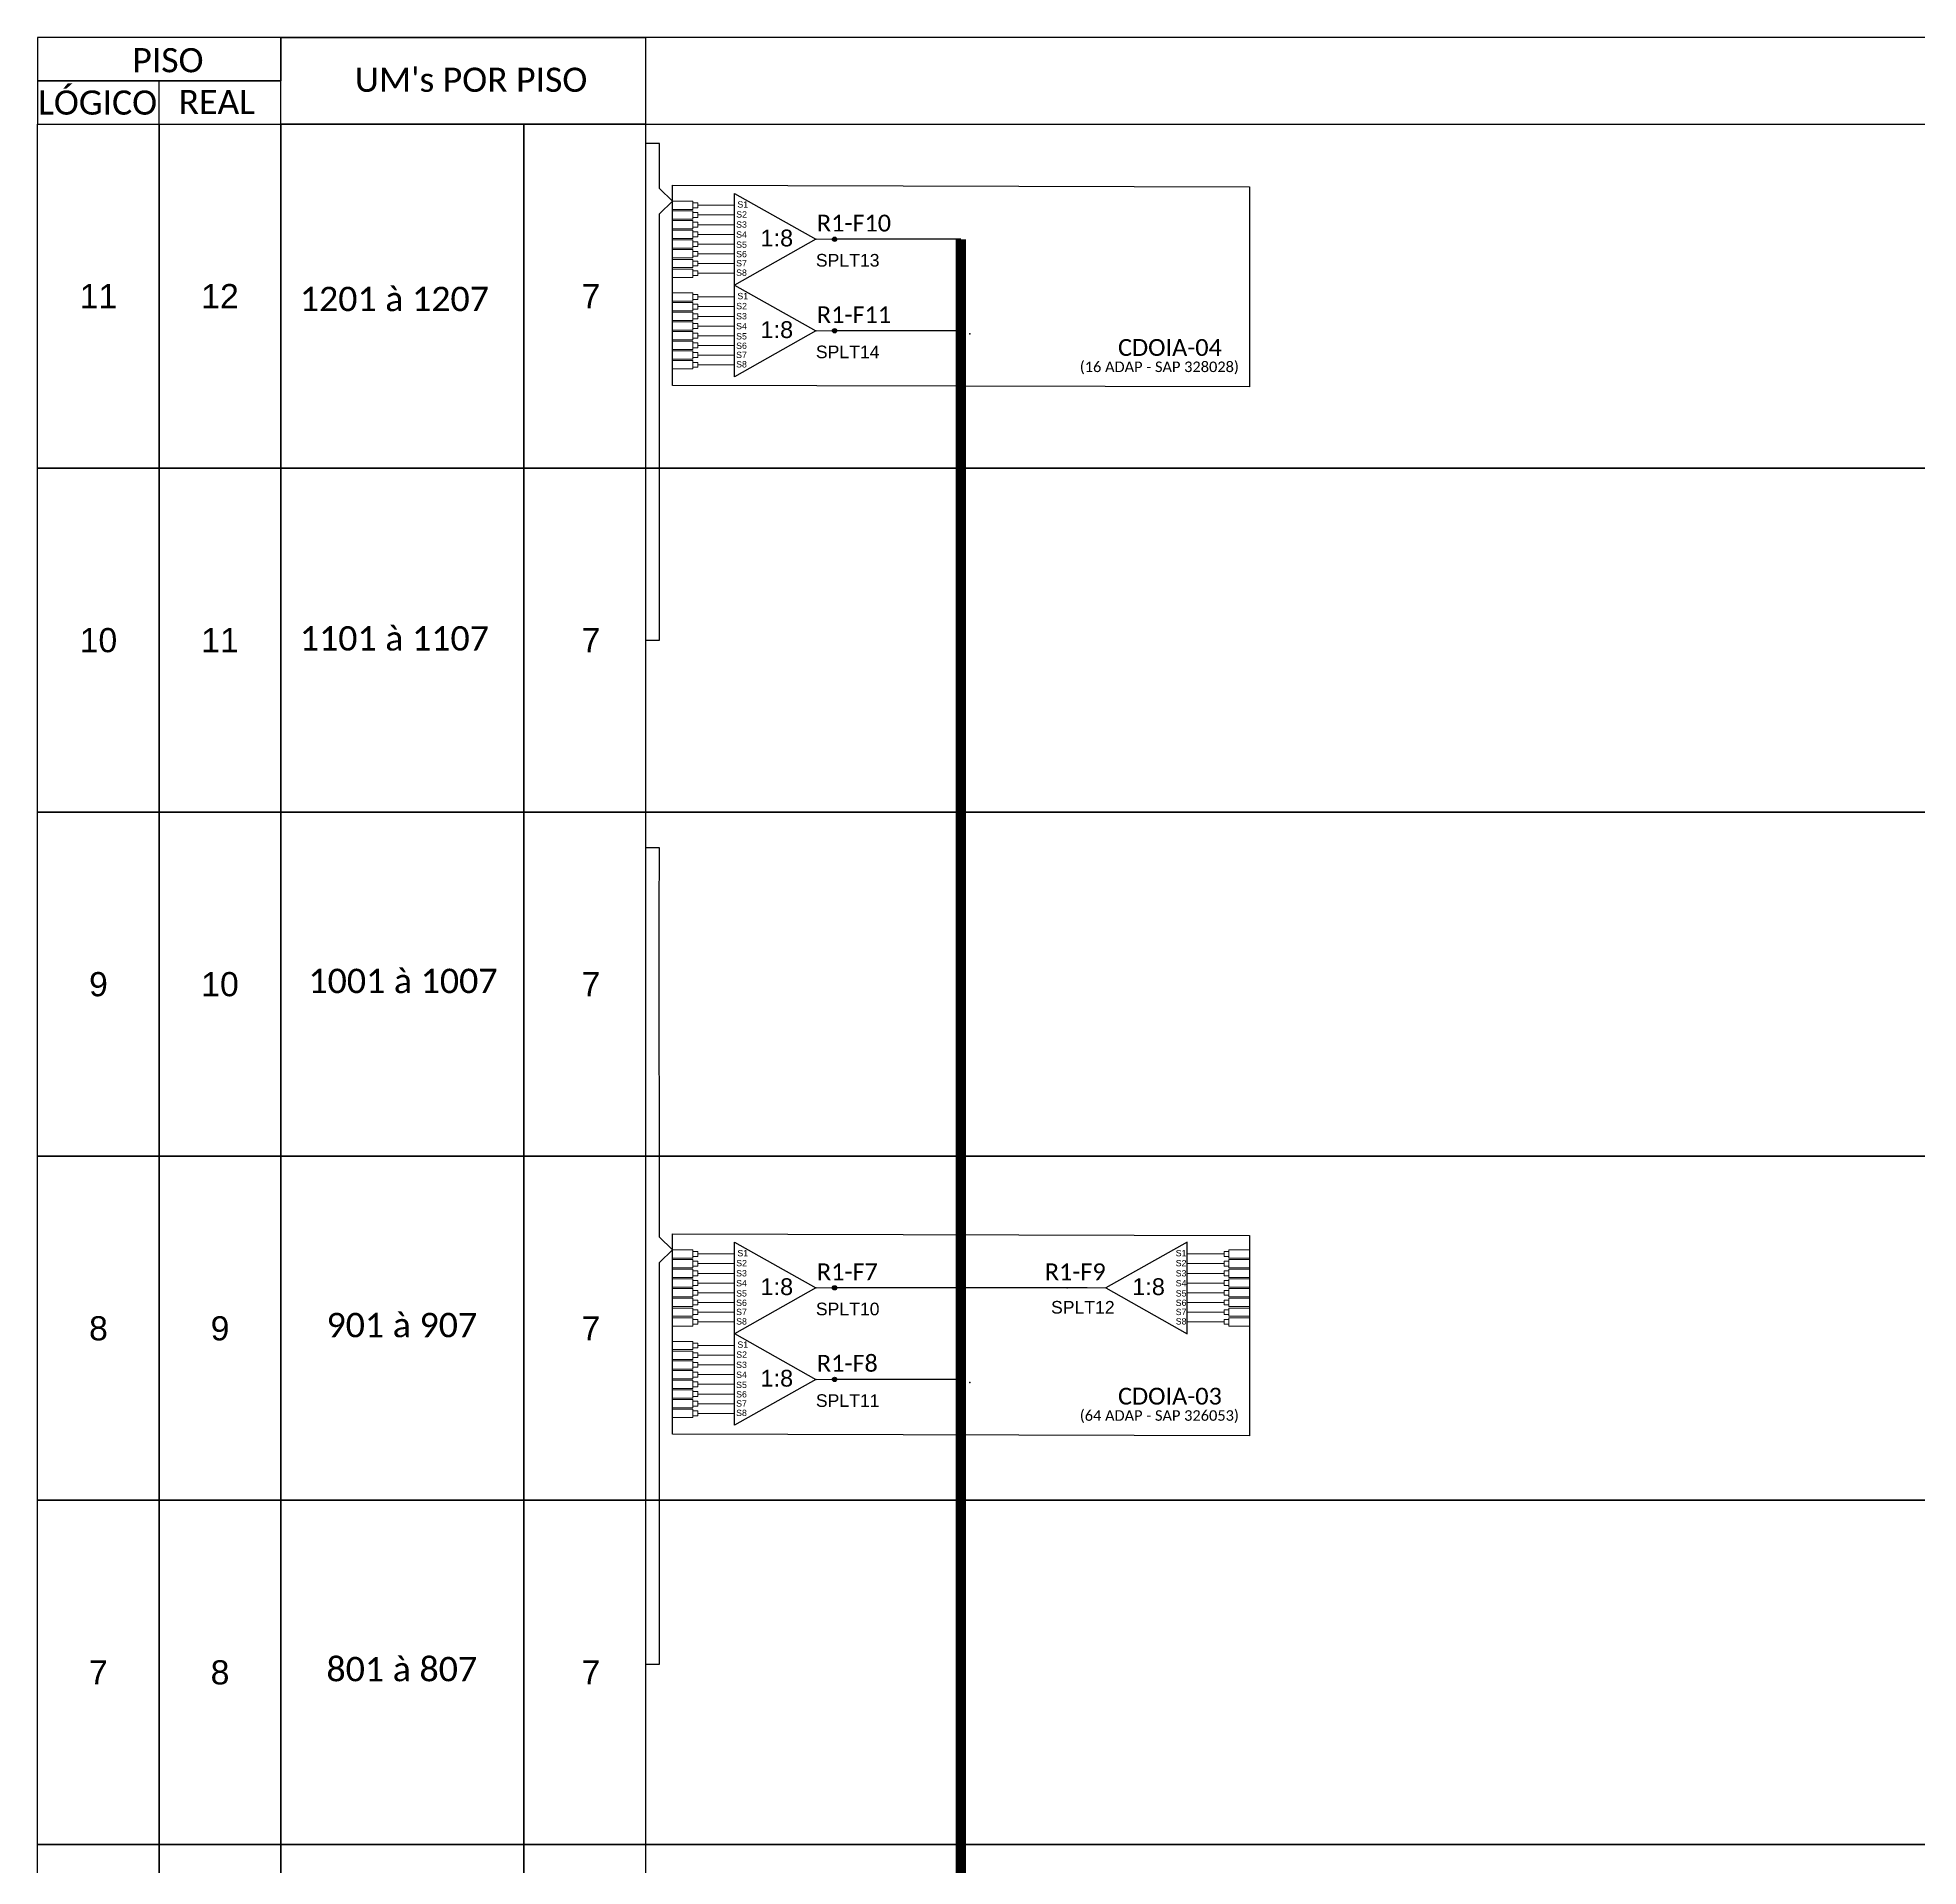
# Model space of a CAD drawing. Header units: millimetres. Extents: x 7977 to 746466, y 369 to 202040.
# Drawn here: x 745158.8 to 745337.8, y 201772.1 to 201946.1 of the extents above; entities that cross this region are included whole.
import ezdxf
from ezdxf.enums import TextEntityAlignment as Align

# ---------------------------------------------------------------- set-up
doc = ezdxf.new("R2010")
doc.units = ezdxf.units.MM
doc.layers.add('Meio Fio', color=7, linetype='Continuous')
doc.styles.add('ARIAL', font='arial.ttf')
doc.styles.add('WMF-Calibri0', font='calibri.ttf')

# ---------------------------------------------------------------- blocks, each defined once
blk = doc.blocks.new('A$C415C251F')
at = {"color": 3}
blk.add_point((0, 0), dxfattribs=at)
blk = doc.blocks.new('LEG_CDOIA8_C-SPLT_ESQ')
at = {"color": 3, "extrusion": (0, 0, -1), "xscale": -1, "zscale": -1}
blk.add_blockref('A$C415C251F', (0, 0), dxfattribs=at)
at = {"color": 1, "style": 'WMF-Calibri0', "flags": 4}
blk.add_attdef('CDO', (21.44, -2.61), '', height=2, dxfattribs=at)
blk.add_attdef('MODELO', text='', height=1.5, dxfattribs=at).set_placement((22.54, -4.54), align=Align.CENTER)
at = {"style": 'ARIAL', "flags": 4}
blk.add_attdef('SPLITAGEM', text='', height=1.5, dxfattribs=at).set_placement((18.61, -12.59), align=Align.CENTER)
blk = doc.blocks.new('SPLITTER_')
blk.add_point((0, 0))
at = {"style": 'ARIAL', "flags": 4}
blk.add_attdef('SPLT', (0, -3.26), '', height=1.5, dxfattribs=at)
blk = doc.blocks.new('SPLT_1-8_SC-APC_ESQ')
at = {"color": 1}
blk.add_lwpolyline([(7.37, -2.1), (17.04, -7.55), (7.37, -13), (7.37, -2.1)], dxfattribs=at)
at = {"color": 3, "lineweight": 0}
for points in [[(2.41, -3.02), (0, -3.02)], [(2.41, -4), (0, -4)], [(2.41, -4.17), (0, -4.17)], [(2.41, -3.02), (2.41, -4)], [(2.41, -4.17), (2.41, -5.16)], [(2.99, -3.51), (7.37, -3.51)], [(2.41, -5.16), (0, -5.16)], [(2.41, -5.32), (0, -5.32)], [(2.41, -6.31), (0, -6.31)], [(2.41, -6.48), (0, -6.48)], [(2.41, -5.32), (2.41, -6.31)], [(2.41, -6.48), (2.41, -7.46)], [(7.37, -4.66), (2.99, -4.66)], [(7.37, -5.82), (2.99, -5.82)], [(2.41, -7.46), (0, -7.46)], [(2.41, -7.63), (0, -7.63)], [(2.41, -8.62), (0, -8.62)], [(2.41, -8.78), (0, -8.78)], [(2.41, -7.63), (2.41, -8.62)], [(2.41, -8.78), (2.41, -9.77)], [(7.37, -6.97), (2.99, -6.97)], [(7.37, -8.12), (2.99, -8.12)], [(2.41, -9.77), (0, -9.77)], [(2.41, -9.94), (0, -9.94)], [(2.41, -10.92), (0, -10.92)], [(2.41, -11.09), (0, -11.09)], [(2.41, -9.94), (2.41, -10.92)], [(2.41, -11.09), (2.41, -12.08)], [(7.37, -9.28), (2.99, -9.28)], [(7.37, -10.43), (2.99, -10.43)], [(2.41, -12.08), (0, -12.08)], [(7.37, -11.58), (2.99, -11.58)]]:
    blk.add_lwpolyline(points, dxfattribs=at)
for points in [[(2.99, -3.22), (2.41, -3.22), (2.41, -3.8), (2.99, -3.8)], [(2.99, -4.38), (2.41, -4.38), (2.41, -4.95), (2.99, -4.95)], [(2.99, -5.53), (2.41, -5.53), (2.41, -6.1), (2.99, -6.1)], [(2.99, -6.68), (2.41, -6.68), (2.41, -7.26), (2.99, -7.26)], [(2.99, -7.84), (2.41, -7.84), (2.41, -8.41), (2.99, -8.41)], [(2.99, -8.99), (2.41, -8.99), (2.41, -9.56), (2.99, -9.56)], [(2.99, -10.14), (2.41, -10.14), (2.41, -10.72), (2.99, -10.72)], [(2.99, -11.3), (2.41, -11.3), (2.41, -11.87), (2.99, -11.87)]]:
    blk.add_lwpolyline(points, close=True, dxfattribs=at)
at = {"color": 1, "lineweight": 0}
blk.add_lwpolyline([(17.04, -7.55), (19.26, -7.55)], dxfattribs=at)
at = {"color": 1, "style": 'ARIAL'}
for s, height, p in [('S2', 0.75, (7.56, -4.97)), ('S1', 0.75, (7.7, -3.78)), ('S3', 0.75, (7.55, -6.18)), ('S4', 0.75, (7.55, -7.36)), ('1:8', 2, (10.45, -8.4)), ('S5', 0.75, (7.55, -8.57)), ('S6', 0.75, (7.55, -9.69)), ('S7', 0.75, (7.55, -10.78)), ('S8', 0.75, (7.55, -11.9))]:
    blk.add_text(s, height=height, dxfattribs=at).set_placement(p)
blk = doc.blocks.new('SPLT_1-8_SC-APC')
at = {"color": 1}
blk.add_lwpolyline([(-7.37, -2.1), (-17.04, -7.55), (-7.37, -13), (-7.37, -2.1)], dxfattribs=at)
at = {"color": 3, "lineweight": 0}
for points in [[(-2.99, -3.51), (-7.37, -3.51)], [(-2.41, -3.02), (-2.41, -4)], [(-2.41, -3.02), (0, -3.02)], [(-2.41, -4), (0, -4)], [(-2.41, -4.17), (-2.41, -5.16)], [(-2.41, -4.17), (0, -4.17)], [(-7.37, -4.66), (-2.99, -4.66)], [(-7.37, -5.82), (-2.99, -5.82)], [(-2.41, -5.16), (0, -5.16)], [(-2.41, -5.32), (-2.41, -6.31)], [(-2.41, -5.32), (0, -5.32)], [(-2.41, -6.31), (0, -6.31)], [(-2.41, -6.48), (-2.41, -7.46)], [(-2.41, -6.48), (0, -6.48)], [(-7.37, -6.97), (-2.99, -6.97)], [(-7.37, -8.12), (-2.99, -8.12)], [(-2.41, -7.46), (0, -7.46)], [(-2.41, -7.63), (-2.41, -8.62)], [(-2.41, -7.63), (0, -7.63)], [(-2.41, -8.62), (0, -8.62)], [(-2.41, -8.78), (-2.41, -9.77)], [(-2.41, -8.78), (0, -8.78)], [(-7.37, -9.28), (-2.99, -9.28)], [(-7.37, -10.43), (-2.99, -10.43)], [(-2.41, -9.77), (0, -9.77)], [(-2.41, -9.94), (-2.41, -10.92)], [(-2.41, -9.94), (0, -9.94)], [(-2.41, -10.92), (0, -10.92)], [(-2.41, -11.09), (-2.41, -12.08)], [(-2.41, -11.09), (0, -11.09)], [(-7.37, -11.58), (-2.99, -11.58)], [(-2.41, -12.08), (0, -12.08)]]:
    blk.add_lwpolyline(points, dxfattribs=at)
for points in [[(-2.99, -3.22), (-2.41, -3.22), (-2.41, -3.8), (-2.99, -3.8)], [(-2.99, -4.38), (-2.41, -4.38), (-2.41, -4.95), (-2.99, -4.95)], [(-2.99, -5.53), (-2.41, -5.53), (-2.41, -6.1), (-2.99, -6.1)], [(-2.99, -6.68), (-2.41, -6.68), (-2.41, -7.26), (-2.99, -7.26)], [(-2.99, -7.84), (-2.41, -7.84), (-2.41, -8.41), (-2.99, -8.41)], [(-2.99, -8.99), (-2.41, -8.99), (-2.41, -9.56), (-2.99, -9.56)], [(-2.99, -10.14), (-2.41, -10.14), (-2.41, -10.72), (-2.99, -10.72)], [(-2.99, -11.3), (-2.41, -11.3), (-2.41, -11.87), (-2.99, -11.87)]]:
    blk.add_lwpolyline(points, close=True, dxfattribs=at)
at = {"color": 1, "lineweight": 0}
blk.add_lwpolyline([(-17.04, -7.55), (-19.26, -7.55)], dxfattribs=at)
at = {"color": 1, "style": 'ARIAL'}
for s, height, p in [('S1', 0.75, (-8.74, -3.78)), ('S2', 0.75, (-8.74, -4.97)), ('1:8', 2, (-13.91, -8.4)), ('S3', 0.75, (-8.74, -6.18)), ('S4', 0.75, (-8.74, -7.36)), ('S5', 0.75, (-8.74, -8.57)), ('S6', 0.75, (-8.74, -9.69)), ('S7', 0.75, (-8.74, -10.78)), ('S8', 0.75, (-8.74, -11.9))]:
    blk.add_text(s, height=height, dxfattribs=at).set_placement(p)

msp = doc.modelspace()

# ---------------------------------------------------------------- hatches: boundary and pattern name
h = msp.add_hatch(color=3)
h.dxf.hatch_style = 1
edge = h.paths.add_edge_path()
edge.add_arc((745234.65, 201926.93), 0.205, 0, 360)
h = msp.add_hatch(color=3)
h.dxf.hatch_style = 1
edge = h.paths.add_edge_path()
edge.add_arc((745234.65, 201918.22), 0.205, 0, 360)
h = msp.add_hatch(color=3)
h.dxf.hatch_style = 1
edge = h.paths.add_edge_path()
edge.add_arc((745234.65, 201827.14), 0.205, 0, 360)
h = msp.add_hatch(color=3)
h.dxf.hatch_style = 1
edge = h.paths.add_edge_path()
edge.add_arc((745234.65, 201818.42), 0.205, 0, 360)

# ---------------------------------------------------------------- linework, layer by layer
at = {"color": 5}
for p, q in [((745246.67, 201926.93), (745234.65, 201926.93)), ((745246.67, 201918.22), (745234.65, 201918.22)), ((745246.67, 201827.14), (745234.65, 201827.14)), ((745258.7, 201827.14), (745246.67, 201827.14)), ((745246.67, 201818.42), (745234.65, 201818.42))]:
    msp.add_line(p, q, dxfattribs=at)
at = {"color": 0}
for points in [[(745158.8, 201942.01), (745181.94, 201942.01), (745181.94, 201946.12), (745158.8, 201946.12)], [(745158.8, 201937.89), (745181.94, 201937.89), (745181.94, 201942.01), (745158.8, 201942.01)]]:
    msp.add_lwpolyline(points, close=True, dxfattribs=at)
for points in [[(745181.94, 201937.89), (745410.97, 201937.89), (745410.97, 201946.12), (745181.94, 201946.12), (745181.94, 201946.12), (745181.94, 201942.01)], [(745170.37, 201937.89), (745170.37, 201942.01)]]:
    msp.add_lwpolyline(points)
for points in [[(745158.8, 201937.89), (745170.37, 201937.89), (745170.37, 201905.15), (745158.8, 201905.15)], [(745170.37, 201937.89), (745181.94, 201937.89), (745181.94, 201905.15), (745170.37, 201905.15)], [(745181.94, 201937.89), (745410.97, 201937.89), (745410.97, 201905.15), (745181.94, 201905.15)], [(745181.94, 201937.89), (745205.09, 201937.89), (745205.09, 201905.15), (745181.94, 201905.15)], [(745205.09, 201937.89), (745216.66, 201937.89), (745216.66, 201905.15), (745205.09, 201905.15)], [(745158.8, 201905.15), (745170.37, 201905.15), (745170.37, 201872.41), (745158.8, 201872.41)], [(745170.37, 201905.15), (745181.94, 201905.15), (745181.94, 201872.41), (745170.37, 201872.41)], [(745181.94, 201905.15), (745410.97, 201905.15), (745410.97, 201872.41), (745181.94, 201872.41)], [(745181.94, 201905.15), (745205.09, 201905.15), (745205.09, 201872.41), (745181.94, 201872.41)], [(745205.09, 201905.15), (745216.66, 201905.15), (745216.66, 201872.41), (745205.09, 201872.41)], [(745158.8, 201872.41), (745170.37, 201872.41), (745170.37, 201839.66), (745158.8, 201839.66)], [(745170.37, 201872.41), (745181.94, 201872.41), (745181.94, 201839.66), (745170.37, 201839.66)], [(745181.94, 201872.41), (745410.97, 201872.41), (745410.97, 201839.66), (745181.94, 201839.66)], [(745181.94, 201872.41), (745205.09, 201872.41), (745205.09, 201839.66), (745181.94, 201839.66)], [(745205.09, 201872.41), (745216.66, 201872.41), (745216.66, 201839.66), (745205.09, 201839.66)], [(745158.8, 201839.66), (745170.37, 201839.66), (745170.37, 201806.92), (745158.8, 201806.92)], [(745170.37, 201839.66), (745181.94, 201839.66), (745181.94, 201806.92), (745170.37, 201806.92)], [(745181.94, 201839.66), (745410.97, 201839.66), (745410.97, 201806.92), (745181.94, 201806.92)], [(745181.94, 201839.66), (745205.09, 201839.66), (745205.09, 201806.92), (745181.94, 201806.92)], [(745205.09, 201839.66), (745216.66, 201839.66), (745216.66, 201806.92), (745205.09, 201806.92)], [(745158.8, 201806.92), (745170.37, 201806.92), (745170.37, 201774.18), (745158.8, 201774.18)], [(745170.37, 201806.92), (745181.94, 201806.92), (745181.94, 201774.18), (745170.37, 201774.18)], [(745181.94, 201806.92), (745410.97, 201806.92), (745410.97, 201774.18), (745181.94, 201774.18)], [(745181.94, 201806.92), (745205.09, 201806.92), (745205.09, 201774.18), (745181.94, 201774.18)], [(745205.09, 201806.92), (745216.66, 201806.92), (745216.66, 201774.18), (745205.09, 201774.18)], [(745158.8, 201774.18), (745170.37, 201774.18), (745170.37, 201741.43), (745158.8, 201741.43)], [(745170.37, 201774.18), (745181.94, 201774.18), (745181.94, 201741.43), (745170.37, 201741.43)], [(745181.94, 201774.18), (745410.97, 201774.18), (745410.97, 201741.43), (745181.94, 201741.43)], [(745181.94, 201774.18), (745205.09, 201774.18), (745205.09, 201741.43), (745181.94, 201741.43)], [(745205.09, 201774.18), (745216.66, 201774.18), (745216.66, 201741.43), (745205.09, 201741.43)]]:
    msp.add_lwpolyline(points, close=True)
at = {"color": 3}
for points in [[(745217.99, 201936.04), (745217.99, 201936.04), (745216.66, 201936.04)], [(745217.99, 201931.76), (745217.99, 201936.04)], [(745217.99, 201929.35), (745219.24, 201930.56), (745217.99, 201931.76)], [(745217.98, 201888.78), (745217.99, 201929.36)], [(745216.66, 201888.78), (745217.98, 201888.78)], [(745217.99, 201869.01), (745217.99, 201869.01), (745216.66, 201869)], [(745217.97, 201862.72), (745217.99, 201869.01)], [(745217.99, 201831.97), (745217.97, 201862.72)], [(745217.99, 201829.55), (745219.24, 201830.76), (745217.97, 201831.99)], [(745216.66, 201791.33), (745217.98, 201791.33), (745217.99, 201829.55)]]:
    msp.add_lwpolyline(points, dxfattribs=at)
at = {"color": 1}
for points in [[(745219.24, 201932.08), (745274.14, 201931.92), (745274.14, 201912.87), (745219.24, 201913.02)], [(745219.24, 201832.28), (745274.14, 201832.12), (745274.14, 201813.07), (745219.24, 201813.22)]]:
    msp.add_lwpolyline(points, close=True, dxfattribs=at)
at = {"color": 5, "const_width": 1}
msp.add_lwpolyline([(745246.67, 201926.93), (745246.67, 201574.69), (745333.11, 201574.69)], dxfattribs=at)
at = {"color": 3}
for centre in [(745234.65, 201926.93), (745234.65, 201918.22), (745234.65, 201827.14), (745234.65, 201818.42)]:
    msp.add_circle(centre, 0.205, dxfattribs=at)
at = {"layer": 'Meio Fio', "color": 0}
msp.add_lwpolyline([(745181.94, 201946.12), (745216.66, 201946.12), (745216.66, 201937.89), (745181.94, 201937.89)], close=True, dxfattribs=at)

# ---------------------------------------------------------------- block references
at = {"xscale": 0.8000000000465661, "yscale": 0.7999999999883585, "zscale": 0.8}
for p in [(745219.24, 201932.97), (745219.24, 201924.25), (745219.24, 201833.17), (745219.24, 201824.46)]:
    msp.add_blockref('SPLT_1-8_SC-APC_ESQ', p, dxfattribs=at)
ref = msp.add_blockref('SPLITTER_', (745232.87, 201926.93), dxfattribs=dict(xscale=0.8000000000465661, yscale=0.7999999999883585, zscale=0.8))
ref.add_attrib('SPLT', 'SPLT13', (745232.87, 201924.33), dxfattribs={"height": 1.2, "style": 'ARIAL'})
ref = msp.add_blockref('SPLITTER_', (745232.87, 201918.22), dxfattribs=dict(xscale=0.8000000000465661, yscale=0.7999999999883585, zscale=0.8))
ref.add_attrib('SPLT', 'SPLT14', (745232.87, 201915.61), dxfattribs={"height": 1.2, "style": 'ARIAL'})
at = {"color": 3}
ref = msp.add_blockref('LEG_CDOIA8_C-SPLT_ESQ', (745247.52, 201917.92), dxfattribs=dict(at, xscale=0.8000000000465661, yscale=0.7999999999883585, zscale=0.8))
ref.add_attrib('CDO', 'CDOIA-04', (745261.63, 201915.83), dxfattribs={"color": 1, "height": 1.6, "style": 'WMF-Calibri0'})
ref.add_attrib('MODELO', '(16 ADAP - SAP 328028)', dxfattribs={"color": 1, "height": 1, "style": 'WMF-Calibri0'}).set_placement((745265.56, 201914.29), align=Align.CENTER)
at = {"color": 3, "xscale": 0.8000000000465661, "yscale": 0.7999999999883585, "zscale": 0.8}
msp.add_blockref('SPLT_1-8_SC-APC', (745274.11, 201833.17), dxfattribs=at)
ref = msp.add_blockref('SPLITTER_', (745232.87, 201827.14), dxfattribs=dict(xscale=0.8000000000465661, yscale=0.7999999999883585, zscale=0.8))
ref.add_attrib('SPLT', 'SPLT10', (745232.87, 201824.53), dxfattribs={"height": 1.2, "style": 'ARIAL'})
ref = msp.add_blockref('SPLITTER_', (745256.8, 201827.14), dxfattribs=dict(xscale=0.8000000000465661, yscale=0.7999999999883585, zscale=0.8))
ref.add_attrib('SPLT', 'SPLT12', (745255.25, 201824.69), dxfattribs={"height": 1.2, "style": 'ARIAL'})
ref = msp.add_blockref('SPLITTER_', (745232.87, 201818.42), dxfattribs=dict(xscale=0.8000000000465661, yscale=0.7999999999883585, zscale=0.8))
ref.add_attrib('SPLT', 'SPLT11', (745232.87, 201815.81), dxfattribs={"height": 1.2, "style": 'ARIAL'})
at = {"color": 3}
ref = msp.add_blockref('LEG_CDOIA8_C-SPLT_ESQ', (745247.52, 201818.12), dxfattribs=dict(at, xscale=0.8000000000465661, yscale=0.7999999999883585, zscale=0.8))
ref.add_attrib('CDO', 'CDOIA-03', (745261.63, 201816.03), dxfattribs={"color": 1, "height": 1.6, "style": 'WMF-Calibri0'})
ref.add_attrib('MODELO', '(64 ADAP - SAP 326053)', dxfattribs={"color": 1, "height": 1, "style": 'WMF-Calibri0'}).set_placement((745265.56, 201814.49), align=Align.CENTER)

# ---------------------------------------------------------------- texts
at = {"color": 0, "style": 'WMF-Calibri0'}
for s, p in [('     PISO', (745163.76, 201942.82)), ("UM's POR PISO", (745188.99, 201940.96)), ('  LÓGICO', (745157.22, 201938.79)), ('    REAL', (745168.98, 201938.84))]:
    msp.add_text(s, height=2.3, dxfattribs=at).set_placement(p)
at = {"color": 5, "style": 'WMF-Calibri0'}
for s, p in [('R1-F10', (745232.97, 201927.67)), ('R1-F11', (745232.97, 201918.95)), ('R1-F7', (745232.97, 201827.87)), ('R1-F9', (745254.66, 201827.87)), ('R1-F8', (745232.97, 201819.16))]:
    msp.add_text(s, height=1.6, dxfattribs=at).set_placement(p)
at = {"style": 'WMF-Calibri0'}
for s, p in [('1201 à 1207', (745183.75, 201920.09)), ('1101 à 1107', (745183.75, 201887.79)), ('1001 à 1007', (745184.57, 201855.19)), ('901 à 907', (745186.29, 201822.44)), ('801 à 807', (745186.29, 201789.7))]:
    msp.add_text(s, height=2.317, dxfattribs=at).set_placement(p)
at = {"style": 'ARIAL', "flags": 12}
for tag, p in [('11', (745164.59, 201921.52)), ('12', (745176.16, 201921.52)), ('7', (745211.46, 201921.52)), ('10', (745164.59, 201888.78)), ('11', (745176.16, 201888.78)), ('7', (745211.46, 201888.78)), ('9', (745164.59, 201856.04)), ('10', (745176.16, 201856.04)), ('7', (745211.46, 201856.04)), ('8', (745164.59, 201823.29)), ('9', (745176.16, 201823.29)), ('7', (745211.46, 201823.29)), ('7', (745164.59, 201790.55)), ('8', (745176.16, 201790.55)), ('7', (745211.46, 201790.55))]:
    msp.add_attdef(tag, text='XX', height=2.3, dxfattribs=at).set_placement(p, align=Align.MIDDLE_CENTER)

doc.saveas('drawing.dxf')
